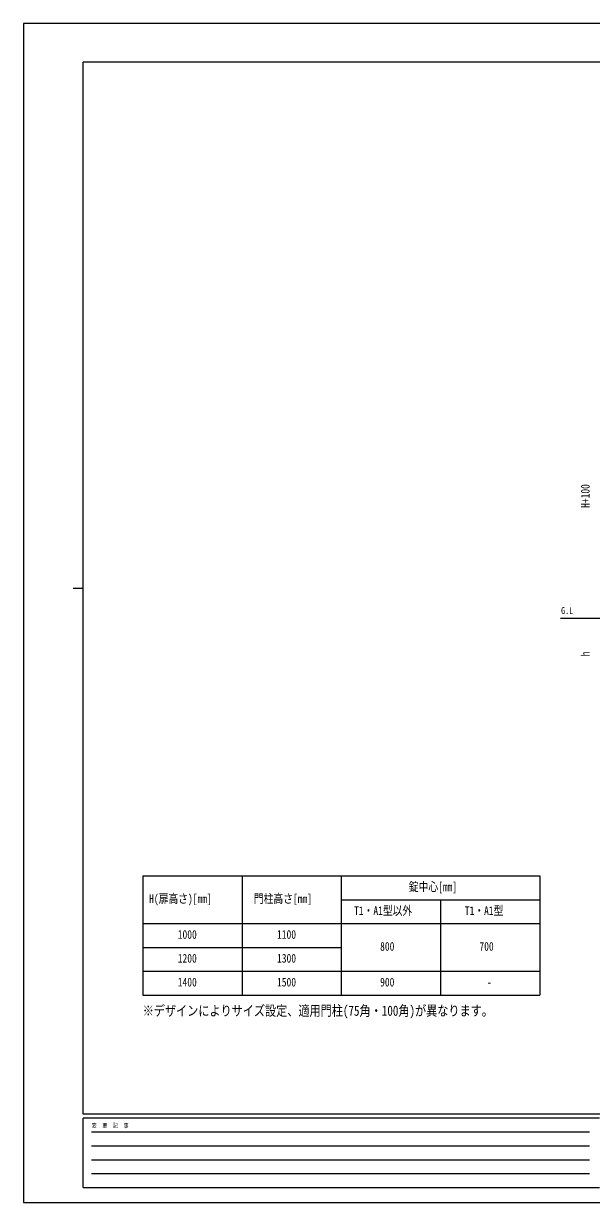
# Model space of a CAD drawing. Units: millimetres, scale not verified. Extents: x -4205 to 4205, y -2970 to 2970.
# Drawn here: x -4205 to -1345, y -2970 to 2970 of the extents above; entities that cross this region are included whole.
import ezdxf
from ezdxf.enums import TextEntityAlignment as Align

# ---------------------------------------------------------------- set-up
doc = ezdxf.new("R2010")
doc.units = ezdxf.units.MM
doc.header["$LTSCALE"] = 10
for name, color, linetype in [('0-2_USER1', 3, 'Continuous'), ('0-5_YKK_A1', 4, 'Continuous'), ('0-6_YKK_D', 6, 'Continuous'), ('0-7_YKK_ZWAK', 7, 'Continuous')]:
    doc.layers.add(name, color=color, linetype=linetype)
doc.styles.add('ＭＳ ゴシック', font='')
doc.styles.get('ＭＳ ゴシック').set_extended_font_data('MS Gothic')

msp = doc.modelspace()

# ---------------------------------------------------------------- linework, layer by layer
at = {"layer": '0-2_USER1'}
for p, q in [((-3604.98, -1325), (-1604.98, -1325)), ((-3604.98, -1325), (-3604.98, -1925)), ((-3104.98, -1325), (-3104.98, -1925)), ((-2604.98, -1325), (-2604.98, -1925)), ((-1604.98, -1325), (-1604.98, -1925)), ((-2604.98, -1445), (-1604.98, -1445)), ((-2104.98, -1445), (-2104.98, -1925)), ((-3604.98, -1565), (-1604.98, -1565)), ((-3604.98, -1685), (-2604.98, -1685)), ((-3604.98, -1805), (-1604.98, -1805)), ((-3604.98, -1925), (-1604.98, -1925))]:
    msp.add_line(p, q, dxfattribs=at)
at = {"layer": '0-5_YKK_A1'}
msp.add_line((1373.02, -27.67), (-1500.45, -27.67), dxfattribs=at)
at = {"layer": '0-7_YKK_ZWAK'}
for p, q in [((3895.02, 2775), (-3904.98, 2775)), ((-3904.98, -2525), (-3904.98, 2775)), ((-3954.98, 125), (-3904.98, 125)), ((3895.02, -2525), (-3904.98, -2525)), ((-1304.98, -2545), (-3904.98, -2545)), ((-3904.98, -2895), (-3904.98, -2545)), ((-3862.48, -2615), (-1354.98, -2615)), ((-3862.48, -2685), (-1354.98, -2685)), ((-3862.48, -2755), (-1354.98, -2755)), ((-3862.48, -2825), (-1354.98, -2825)), ((-3904.98, -2895), (-1304.98, -2895))]:
    msp.add_line(p, q, dxfattribs=at)
msp.add_lwpolyline([(-4205, -2970), (4205, -2970), (4205, 2970), (-4205, 2970)], close=True, dxfattribs=at)

# ---------------------------------------------------------------- texts
at = {"layer": '0-2_USER1', "style": 'ＭＳ ゴシック', "width": 0.8}
for s, height, p in [('G.L', 33.99, (-1498.18, -14.84)), ('錠中心[mm]', 43.99, (-2264.98, -1415)), ('H(扉高さ)[mm]', 43.99, (-3572.58, -1475)), ('門柱高さ[mm]', 43.99, (-3045.38, -1475)), ('T1・A1型以外', 43.99, (-2540.58, -1535)), ('T1・A1型', 43.99, (-1982.98, -1535)), ('1000', 43.99, (-3428.58, -1655)), ('1100', 43.99, (-2928.58, -1655)), ('800', 43.99, (-2409.38, -1715)), ('700', 43.99, (-1909.38, -1715)), ('1200', 43.99, (-3428.58, -1775)), ('1300', 43.99, (-2928.58, -1775)), ('1400', 43.99, (-3428.58, -1895)), ('1500', 43.99, (-2928.58, -1895)), ('900', 43.99, (-2409.38, -1895)), ('-', 43.99, (-1870.98, -1895)), ('※デザインによりサイズ設定、適用門柱(75角・100角)が異なります。', 51.32, (-3604.98, -2045))]:
    msp.add_text(s, height=height, dxfattribs=at).set_placement(p, align=Align.BOTTOM_LEFT)
at = {"layer": '0-6_YKK_D', "style": 'ＭＳ ゴシック', "width": 0.8}
for s, p in [('H+100', (-1341, 529.53)), ('h', (-1341, -218.67))]:
    msp.add_text(s, height=43.99, rotation=90, dxfattribs=at).set_placement(p, align=Align.BOTTOM_LEFT)
at = {"layer": '0-7_YKK_ZWAK', "style": 'ＭＳ ゴシック', "width": 0.8}
msp.add_text('変  更  記  事', height=21.99, dxfattribs=at).set_placement((-3861.31, -2600), align=Align.BOTTOM_LEFT)

doc.saveas('drawing.dxf')
